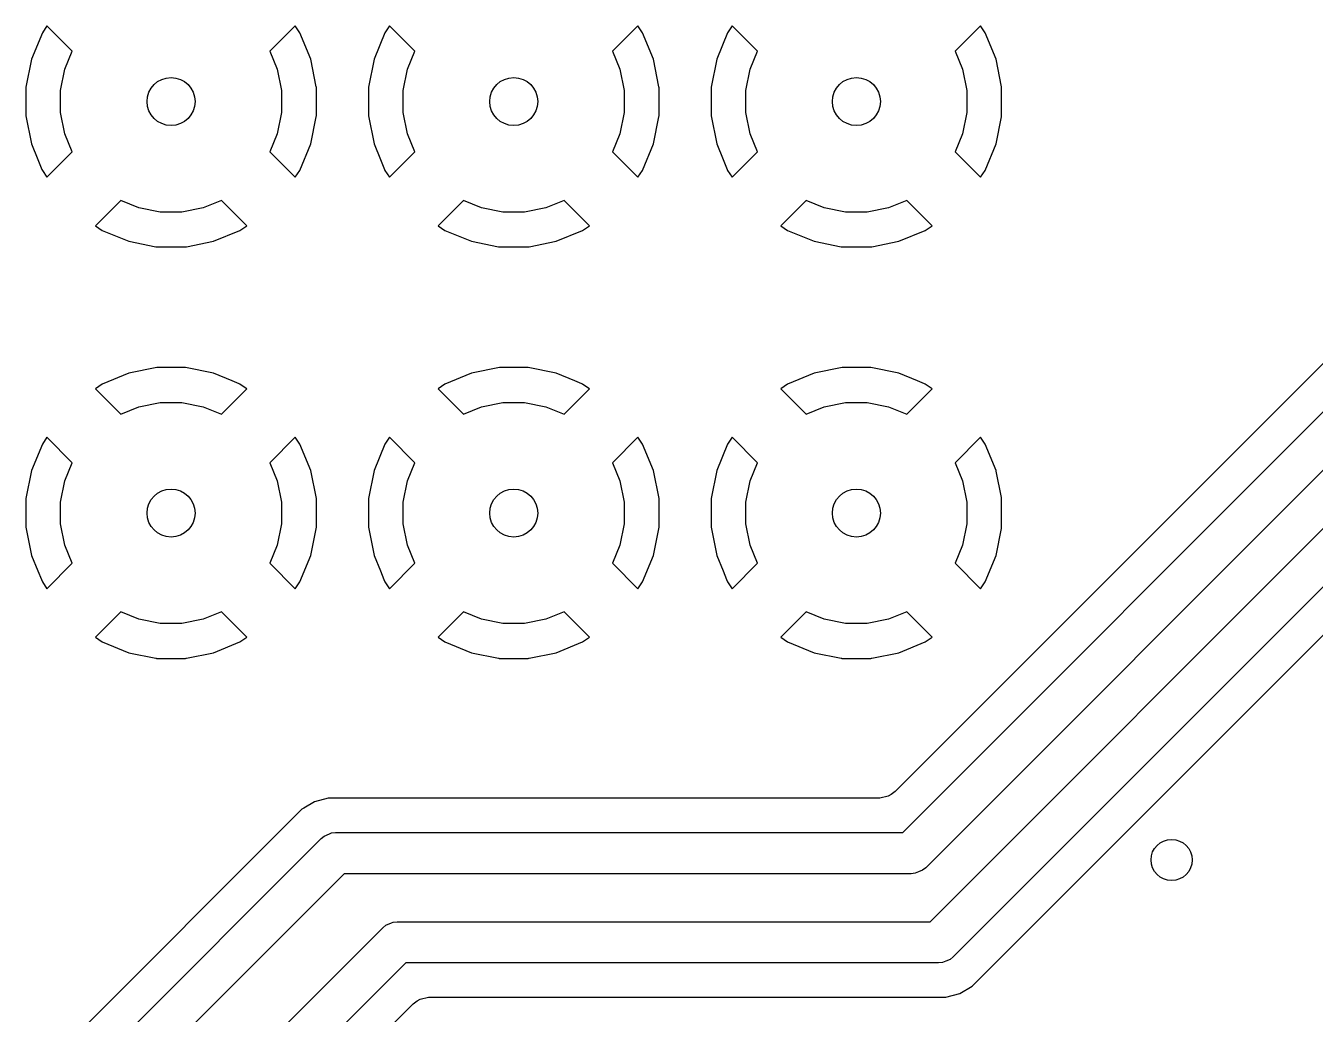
# Model space of a CAD drawing. Header units: inches. Extents: x 0.01 to 5.35, y 0.01 to 3.37.
# Drawn here: x 0.7077 to 1.0781, y 1.9371 to 2.2208 of the extents above; entities that cross this region are included whole.
import ezdxf

# ---------------------------------------------------------------- set-up
doc = ezdxf.new("R2010")
doc.units = ezdxf.units.IN
doc.header["$MEASUREMENT"] = 0
doc.layers.add('BLACK', color=250, linetype='CONTINUOUS')

msp = doc.modelspace()

# ---------------------------------------------------------------- linework, layer by layer
at = {"layer": 'BLACK', "linetype": 'CONTINUOUS'}
for p, q in [((0.71247, 2.21882), (0.70932, 2.21123)), ((0.71379, 2.2208), (0.71247, 2.21882)), ((0.71247, 2.21882), (0.71247, 2.21882)), ((0.72108, 2.2135), (0.71379, 2.2208)), ((0.71379, 2.2208), (0.71379, 2.2208)), ((0.78511, 2.2208), (0.77782, 2.2135)), ((0.78643, 2.21882), (0.78511, 2.2208)), ((0.78958, 2.21123), (0.78643, 2.21882)), ((0.78643, 2.21882), (0.78643, 2.21882)), ((0.78643, 2.21882), (0.78643, 2.21882)), ((0.81089, 2.21882), (0.80775, 2.21123)), ((0.81221, 2.2208), (0.81089, 2.21882)), ((0.81089, 2.21882), (0.81089, 2.21882)), ((0.81951, 2.2135), (0.81221, 2.2208)), ((0.81221, 2.2208), (0.81221, 2.2208)), ((0.88354, 2.2208), (0.87624, 2.2135)), ((0.88486, 2.21882), (0.88354, 2.2208)), ((0.88354, 2.2208), (0.88354, 2.2208)), ((0.888, 2.21123), (0.88486, 2.21882)), ((0.88486, 2.21882), (0.88486, 2.21882)), ((0.88486, 2.21882), (0.88486, 2.21882)), ((0.90932, 2.21882), (0.90617, 2.21123)), ((0.91064, 2.2208), (0.90932, 2.21882)), ((0.90932, 2.21882), (0.90932, 2.21882)), ((0.91793, 2.2135), (0.91064, 2.2208)), ((0.91064, 2.2208), (0.91064, 2.2208)), ((0.98196, 2.2208), (0.97467, 2.2135)), ((0.98328, 2.21882), (0.98196, 2.2208)), ((0.98196, 2.2208), (0.98196, 2.2208)), ((0.98643, 2.21123), (0.98328, 2.21882)), ((0.98328, 2.21882), (0.98328, 2.21882)), ((0.98328, 2.21882), (0.98328, 2.21882)), ((0.70932, 2.21123), (0.70772, 2.20317)), ((0.70932, 2.21123), (0.70932, 2.21123)), ((0.71893, 2.20831), (0.72108, 2.2135)), ((0.77782, 2.2135), (0.77997, 2.20831)), ((0.79116, 2.20328), (0.78958, 2.21123)), ((0.78958, 2.21123), (0.78958, 2.21123)), ((0.78958, 2.21123), (0.78958, 2.21123)), ((0.78958, 2.21123), (0.78958, 2.21123)), ((0.80775, 2.21123), (0.80614, 2.20317)), ((0.80775, 2.21123), (0.80775, 2.21123)), ((0.81736, 2.20831), (0.81951, 2.2135)), ((0.87624, 2.2135), (0.87839, 2.20831)), ((0.88958, 2.20328), (0.888, 2.21123)), ((0.888, 2.21123), (0.888, 2.21123)), ((0.888, 2.21123), (0.888, 2.21123)), ((0.888, 2.21123), (0.888, 2.21123)), ((0.90617, 2.21123), (0.90457, 2.20317)), ((0.90617, 2.21123), (0.90617, 2.21123)), ((0.91578, 2.20831), (0.91793, 2.2135)), ((0.97467, 2.2135), (0.97682, 2.20831)), ((0.98801, 2.20328), (0.98643, 2.21123)), ((0.98643, 2.21123), (0.98643, 2.21123)), ((0.98643, 2.21123), (0.98643, 2.21123)), ((0.98643, 2.21123), (0.98643, 2.21123)), ((0.71771, 2.20218), (0.71893, 2.20831)), ((0.77997, 2.20831), (0.78119, 2.20218)), ((0.81614, 2.20218), (0.81736, 2.20831)), ((0.87839, 2.20831), (0.87961, 2.20218)), ((0.91456, 2.20218), (0.91578, 2.20831)), ((0.97682, 2.20831), (0.97804, 2.20218)), ((0.70772, 2.20317), (0.70772, 2.20317)), ((0.70772, 2.20317), (0.70772, 2.19494)), ((0.71771, 2.19593), (0.71771, 2.20218)), ((0.78119, 2.20218), (0.78119, 2.19593)), ((0.79118, 2.20319), (0.79116, 2.20328)), ((0.79118, 2.20317), (0.79118, 2.20319)), ((0.79118, 2.19494), (0.79118, 2.20317)), ((0.80614, 2.20317), (0.80614, 2.20317)), ((0.80614, 2.20317), (0.80614, 2.19494)), ((0.81614, 2.19593), (0.81614, 2.20218)), ((0.87961, 2.20218), (0.87961, 2.19593)), ((0.8896, 2.20319), (0.88958, 2.20328)), ((0.88961, 2.20317), (0.8896, 2.20319)), ((0.88961, 2.19494), (0.88961, 2.20317)), ((0.90457, 2.20317), (0.90457, 2.20317)), ((0.90457, 2.20317), (0.90457, 2.19494)), ((0.91456, 2.19593), (0.91456, 2.20218)), ((0.97804, 2.20218), (0.97804, 2.19593)), ((0.98803, 2.20319), (0.98801, 2.20328)), ((0.98803, 2.20317), (0.98803, 2.20319)), ((0.98803, 2.19494), (0.98803, 2.20317)), ((0.70772, 2.19494), (0.70772, 2.19494)), ((0.70772, 2.19494), (0.70772, 2.19494)), ((0.70772, 2.19494), (0.70932, 2.18688)), ((0.71893, 2.1898), (0.71771, 2.19593)), ((0.78119, 2.19593), (0.77997, 2.1898)), ((0.78958, 2.18688), (0.79112, 2.19464)), ((0.79112, 2.19464), (0.79115, 2.19475)), ((0.79115, 2.19475), (0.79118, 2.19494)), ((0.80614, 2.19494), (0.80614, 2.19494)), ((0.80614, 2.19494), (0.80614, 2.19494)), ((0.80614, 2.19494), (0.80775, 2.18688)), ((0.81736, 2.1898), (0.81614, 2.19593)), ((0.87961, 2.19593), (0.87839, 2.1898)), ((0.888, 2.18688), (0.88955, 2.19464)), ((0.88955, 2.19464), (0.88957, 2.19475)), ((0.88957, 2.19475), (0.88961, 2.19494)), ((0.90457, 2.19494), (0.90457, 2.19494)), ((0.90457, 2.19494), (0.90457, 2.19494)), ((0.90457, 2.19494), (0.90617, 2.18688)), ((0.91578, 2.1898), (0.91456, 2.19593)), ((0.97804, 2.19593), (0.97682, 2.1898)), ((0.98643, 2.18688), (0.98797, 2.19464)), ((0.98797, 2.19464), (0.988, 2.19475)), ((0.988, 2.19475), (0.98803, 2.19494)), ((0.72108, 2.18461), (0.71893, 2.1898)), ((0.77997, 2.1898), (0.77782, 2.18461)), ((0.81951, 2.18461), (0.81736, 2.1898)), ((0.87839, 2.1898), (0.87624, 2.18461)), ((0.91793, 2.18461), (0.91578, 2.1898)), ((0.97682, 2.1898), (0.97467, 2.18461)), ((0.70932, 2.18688), (0.70932, 2.18688)), ((0.70932, 2.18688), (0.70932, 2.18688)), ((0.70932, 2.18688), (0.71116, 2.18244)), ((0.78643, 2.17929), (0.78958, 2.18688)), ((0.78958, 2.18688), (0.78958, 2.18688)), ((0.80775, 2.18688), (0.80775, 2.18688)), ((0.80775, 2.18688), (0.80775, 2.18688)), ((0.80775, 2.18688), (0.80958, 2.18244)), ((0.88486, 2.17929), (0.888, 2.18688)), ((0.888, 2.18688), (0.888, 2.18688)), ((0.90617, 2.18688), (0.90617, 2.18688)), ((0.90617, 2.18688), (0.90617, 2.18688)), ((0.90617, 2.18688), (0.90801, 2.18244)), ((0.98328, 2.17929), (0.98643, 2.18688)), ((0.98643, 2.18688), (0.98643, 2.18688)), ((0.71116, 2.18244), (0.71234, 2.17959)), ((0.71379, 2.17731), (0.72108, 2.18461)), ((0.77782, 2.18461), (0.78511, 2.17731)), ((0.80958, 2.18244), (0.81077, 2.17959)), ((0.81221, 2.17731), (0.81951, 2.18461)), ((0.87624, 2.18461), (0.88354, 2.17731)), ((0.90801, 2.18244), (0.90919, 2.17959)), ((0.91064, 2.17731), (0.91793, 2.18461)), ((0.97467, 2.18461), (0.98196, 2.17731)), ((0.71234, 2.17959), (0.71247, 2.17929)), ((0.71247, 2.17929), (0.71379, 2.17731)), ((0.78511, 2.17731), (0.78643, 2.17929)), ((0.81077, 2.17959), (0.81089, 2.17929)), ((0.81089, 2.17929), (0.81221, 2.17731)), ((0.88354, 2.17731), (0.88486, 2.17929)), ((0.90919, 2.17959), (0.90932, 2.17929)), ((0.90932, 2.17929), (0.91064, 2.17731)), ((0.98196, 2.17731), (0.98328, 2.17929)), ((0.71379, 2.17731), (0.71379, 2.17731)), ((0.78511, 2.17731), (0.78511, 2.17731)), ((0.78511, 2.17731), (0.78511, 2.17731)), ((0.81221, 2.17731), (0.81221, 2.17731)), ((0.88354, 2.17731), (0.88354, 2.17731)), ((0.88354, 2.17731), (0.88354, 2.17731)), ((0.91064, 2.17731), (0.91064, 2.17731)), ((0.98196, 2.17731), (0.98196, 2.17731)), ((0.98196, 2.17731), (0.98196, 2.17731)), ((0.735, 2.17069), (0.72771, 2.16339)), ((0.74019, 2.16854), (0.735, 2.17069)), ((0.7639, 2.17069), (0.75871, 2.16854)), ((0.77119, 2.16339), (0.7639, 2.17069)), ((0.83343, 2.17069), (0.82613, 2.16339)), ((0.83862, 2.16854), (0.83343, 2.17069)), ((0.86232, 2.17069), (0.85713, 2.16854)), ((0.86962, 2.16339), (0.86232, 2.17069)), ((0.93185, 2.17069), (0.92456, 2.16339)), ((0.93704, 2.16854), (0.93185, 2.17069)), ((0.96075, 2.17069), (0.95556, 2.16854)), ((0.96804, 2.16339), (0.96075, 2.17069)), ((0.74632, 2.16732), (0.74019, 2.16854)), ((0.75257, 2.16732), (0.74632, 2.16732)), ((0.75871, 2.16854), (0.75257, 2.16732)), ((0.84475, 2.16732), (0.83862, 2.16854)), ((0.851, 2.16732), (0.84475, 2.16732)), ((0.85713, 2.16854), (0.851, 2.16732)), ((0.94317, 2.16732), (0.93704, 2.16854)), ((0.94942, 2.16732), (0.94317, 2.16732)), ((0.95556, 2.16854), (0.94942, 2.16732)), ((0.72771, 2.16339), (0.72771, 2.16339)), ((0.72771, 2.16339), (0.72771, 2.16339)), ((0.72771, 2.16339), (0.72968, 2.16207)), ((0.76922, 2.16207), (0.77119, 2.16339)), ((0.77119, 2.16339), (0.77119, 2.16339)), ((0.77119, 2.16339), (0.77119, 2.16339)), ((0.82613, 2.16339), (0.82613, 2.16339)), ((0.82613, 2.16339), (0.82613, 2.16339)), ((0.82613, 2.16339), (0.82811, 2.16207)), ((0.86764, 2.16207), (0.86962, 2.16339)), ((0.86962, 2.16339), (0.86962, 2.16339)), ((0.86962, 2.16339), (0.86962, 2.16339)), ((0.92456, 2.16339), (0.92456, 2.16339)), ((0.92456, 2.16339), (0.92456, 2.16339)), ((0.92456, 2.16339), (0.92653, 2.16207)), ((0.96607, 2.16207), (0.96804, 2.16339)), ((0.96804, 2.16339), (0.96804, 2.16339)), ((0.96804, 2.16339), (0.96804, 2.16339)), ((0.72968, 2.16207), (0.73728, 2.15893)), ((0.76162, 2.15893), (0.76922, 2.16207)), ((0.82811, 2.16207), (0.8357, 2.15893)), ((0.86005, 2.15893), (0.86764, 2.16207)), ((0.92653, 2.16207), (0.93413, 2.15893)), ((0.95847, 2.15893), (0.96607, 2.16207)), ((0.73728, 2.15893), (0.73728, 2.15893)), ((0.73728, 2.15893), (0.74504, 2.15738)), ((0.74504, 2.15738), (0.74522, 2.15735)), ((0.74522, 2.15735), (0.74531, 2.15733)), ((0.74531, 2.15733), (0.74534, 2.15732)), ((0.74534, 2.15732), (0.75356, 2.15732)), ((0.75356, 2.15732), (0.75375, 2.15735)), ((0.75356, 2.15732), (0.75356, 2.15732)), ((0.75375, 2.15735), (0.75386, 2.15738)), ((0.75386, 2.15738), (0.76162, 2.15893)), ((0.76162, 2.15893), (0.76162, 2.15893)), ((0.8357, 2.15893), (0.8357, 2.15893)), ((0.8357, 2.15893), (0.84346, 2.15738)), ((0.84346, 2.15738), (0.84365, 2.15735)), ((0.84365, 2.15735), (0.84373, 2.15733)), ((0.84373, 2.15733), (0.84376, 2.15732)), ((0.84376, 2.15732), (0.85198, 2.15732)), ((0.85198, 2.15732), (0.85218, 2.15735)), ((0.85198, 2.15732), (0.85198, 2.15732)), ((0.85218, 2.15735), (0.85229, 2.15738)), ((0.85229, 2.15738), (0.86005, 2.15893)), ((0.86005, 2.15893), (0.86005, 2.15893)), ((0.93413, 2.15893), (0.93413, 2.15893)), ((0.93413, 2.15893), (0.94189, 2.15738)), ((0.94189, 2.15738), (0.94207, 2.15735)), ((0.94207, 2.15735), (0.94216, 2.15733)), ((0.94216, 2.15733), (0.94219, 2.15732)), ((0.94219, 2.15732), (0.95041, 2.15732)), ((0.95041, 2.15732), (0.9506, 2.15735)), ((0.95041, 2.15732), (0.95041, 2.15732)), ((0.9506, 2.15735), (0.95071, 2.15738)), ((0.95071, 2.15738), (0.95847, 2.15893)), ((0.95847, 2.15893), (0.95847, 2.15893)), ((1.09613, 2.13969), (0.95744, 2.001)), ((0.9596, 1.98921), (1.10772, 2.13733)), ((1.1178, 2.13071), (0.96622, 1.97913)), ((0.96748, 1.96362), (1.13331, 2.12945)), ((0.74534, 2.12268), (0.73728, 2.12107)), ((0.75356, 2.12268), (0.74534, 2.12268)), ((0.74534, 2.12268), (0.74534, 2.12268)), ((0.76162, 2.12107), (0.75356, 2.12268)), ((0.75356, 2.12268), (0.75356, 2.12268)), ((0.84376, 2.12268), (0.8357, 2.12107)), ((0.85198, 2.12268), (0.84376, 2.12268)), ((0.84376, 2.12268), (0.84376, 2.12268)), ((0.86005, 2.12107), (0.85198, 2.12268)), ((0.85198, 2.12268), (0.85198, 2.12268)), ((0.94219, 2.12268), (0.93413, 2.12107)), ((0.95041, 2.12268), (0.94219, 2.12268)), ((0.94219, 2.12268), (0.94219, 2.12268)), ((0.95847, 2.12107), (0.95041, 2.12268)), ((0.95041, 2.12268), (0.95041, 2.12268)), ((1.14339, 2.12283), (0.9741, 1.95354)), ((0.73728, 2.12107), (0.72968, 2.11793)), ((0.73728, 2.12107), (0.73728, 2.12107)), ((0.76699, 2.11885), (0.76162, 2.12107)), ((0.76162, 2.12107), (0.76162, 2.12107)), ((0.76162, 2.12107), (0.76162, 2.12107)), ((0.76162, 2.12107), (0.76162, 2.12107)), ((0.76901, 2.11801), (0.76699, 2.11885)), ((0.8357, 2.12107), (0.82811, 2.11793)), ((0.8357, 2.12107), (0.8357, 2.12107)), ((0.86542, 2.11885), (0.86005, 2.12107)), ((0.86005, 2.12107), (0.86005, 2.12107)), ((0.86005, 2.12107), (0.86005, 2.12107)), ((0.86005, 2.12107), (0.86005, 2.12107)), ((0.86744, 2.11801), (0.86542, 2.11885)), ((0.93413, 2.12107), (0.92653, 2.11793)), ((0.93413, 2.12107), (0.93413, 2.12107)), ((0.96384, 2.11885), (0.95847, 2.12107)), ((0.95847, 2.12107), (0.95847, 2.12107)), ((0.95847, 2.12107), (0.95847, 2.12107)), ((0.95847, 2.12107), (0.95847, 2.12107)), ((0.96586, 2.11801), (0.96384, 2.11885)), ((0.72968, 2.11793), (0.72771, 2.11661)), ((0.72771, 2.11661), (0.72771, 2.11661)), ((0.72771, 2.11661), (0.735, 2.10931)), ((0.72968, 2.11793), (0.72968, 2.11793)), ((0.7639, 2.10931), (0.77119, 2.11661)), ((0.76922, 2.11793), (0.76901, 2.11801)), ((0.76987, 2.11749), (0.76922, 2.11793)), ((0.77119, 2.11661), (0.76987, 2.11749)), ((0.77119, 2.11661), (0.77119, 2.11661)), ((0.77119, 2.11661), (0.77119, 2.11661)), ((0.82811, 2.11793), (0.82613, 2.11661)), ((0.82613, 2.11661), (0.82613, 2.11661)), ((0.82613, 2.11661), (0.82613, 2.11661)), ((0.82613, 2.11661), (0.83343, 2.10931)), ((0.82811, 2.11793), (0.82811, 2.11793)), ((0.86232, 2.10931), (0.86962, 2.11661)), ((0.86764, 2.11793), (0.86744, 2.11801)), ((0.8683, 2.11749), (0.86764, 2.11793)), ((0.86962, 2.11661), (0.8683, 2.11749)), ((0.86962, 2.11661), (0.86962, 2.11661)), ((0.86962, 2.11661), (0.86962, 2.11661)), ((0.92653, 2.11793), (0.92456, 2.11661)), ((0.92456, 2.11661), (0.92456, 2.11661)), ((0.92456, 2.11661), (0.92456, 2.11661)), ((0.92456, 2.11661), (0.93185, 2.10931)), ((0.92653, 2.11793), (0.92653, 2.11793)), ((0.96075, 2.10931), (0.96804, 2.11661)), ((0.96607, 2.11793), (0.96586, 2.11801)), ((0.96804, 2.11661), (0.96607, 2.11793)), ((0.96804, 2.11661), (0.96804, 2.11661)), ((1.01844, 1.98393), (1.15183, 2.11733)), ((0.735, 2.10931), (0.74019, 2.11146)), ((0.74019, 2.11146), (0.74632, 2.11268)), ((0.74632, 2.11268), (0.75257, 2.11268)), ((0.75257, 2.11268), (0.75871, 2.11146)), ((0.75871, 2.11146), (0.7639, 2.10931)), ((0.83343, 2.10931), (0.83862, 2.11146)), ((0.83862, 2.11146), (0.84475, 2.11268)), ((0.84475, 2.11268), (0.851, 2.11268)), ((0.851, 2.11268), (0.85713, 2.11146)), ((0.85713, 2.11146), (0.86232, 2.10931)), ((0.93185, 2.10931), (0.93704, 2.11146)), ((0.93704, 2.11146), (0.94317, 2.11268)), ((0.94317, 2.11268), (0.94942, 2.11268)), ((0.94942, 2.11268), (0.95556, 2.11146)), ((0.95556, 2.11146), (0.96075, 2.10931)), ((0.71247, 2.10071), (0.70932, 2.09312)), ((0.71379, 2.10269), (0.71247, 2.10071)), ((0.71247, 2.10071), (0.71247, 2.10071)), ((0.72108, 2.09539), (0.71379, 2.10269)), ((0.71379, 2.10269), (0.71379, 2.10269)), ((0.78511, 2.10269), (0.77782, 2.09539)), ((0.78643, 2.10071), (0.78511, 2.10269)), ((0.78511, 2.10269), (0.78511, 2.10269)), ((0.78958, 2.09312), (0.78643, 2.10071)), ((0.78643, 2.10071), (0.78643, 2.10071)), ((0.81089, 2.10071), (0.80775, 2.09312)), ((0.81221, 2.10269), (0.81089, 2.10071)), ((0.81089, 2.10071), (0.81089, 2.10071)), ((0.81951, 2.09539), (0.81221, 2.10269)), ((0.81221, 2.10269), (0.81221, 2.10269)), ((0.88354, 2.10269), (0.87624, 2.09539)), ((0.88486, 2.10071), (0.88354, 2.10269)), ((0.888, 2.09312), (0.88486, 2.10071)), ((0.88486, 2.10071), (0.88486, 2.10071)), ((0.90932, 2.10071), (0.90617, 2.09312)), ((0.91064, 2.10269), (0.90932, 2.10071)), ((0.90932, 2.10071), (0.90932, 2.10071)), ((0.91793, 2.09539), (0.91064, 2.10269)), ((0.91064, 2.10269), (0.91064, 2.10269)), ((0.98196, 2.10269), (0.97467, 2.09539)), ((0.98328, 2.10071), (0.98196, 2.10269)), ((0.98196, 2.10269), (0.98196, 2.10269)), ((0.98643, 2.09312), (0.98328, 2.10071)), ((0.98328, 2.10071), (0.98328, 2.10071)), ((0.70932, 2.09312), (0.70772, 2.08506)), ((0.70932, 2.09312), (0.70932, 2.09312)), ((0.71893, 2.0902), (0.72108, 2.09539)), ((0.77782, 2.09539), (0.77997, 2.0902)), ((0.79118, 2.08506), (0.78958, 2.09312)), ((0.78958, 2.09312), (0.78958, 2.09312)), ((0.80775, 2.09312), (0.80614, 2.08506)), ((0.80775, 2.09312), (0.80775, 2.09312)), ((0.81736, 2.0902), (0.81951, 2.09539)), ((0.87624, 2.09539), (0.87839, 2.0902)), ((0.88961, 2.08506), (0.888, 2.09312)), ((0.888, 2.09312), (0.888, 2.09312)), ((0.90617, 2.09312), (0.90457, 2.08506)), ((0.90617, 2.09312), (0.90617, 2.09312)), ((0.91578, 2.0902), (0.91793, 2.09539)), ((0.97467, 2.09539), (0.97682, 2.0902)), ((0.98647, 2.09292), (0.98643, 2.09312)), ((0.98643, 2.09312), (0.98643, 2.09312)), ((0.98643, 2.09312), (0.98643, 2.09312)), ((0.98643, 2.09312), (0.98643, 2.09312)), ((0.98796, 2.08544), (0.98647, 2.09292)), ((0.71771, 2.08407), (0.71893, 2.0902)), ((0.77997, 2.0902), (0.78119, 2.08407)), ((0.81614, 2.08407), (0.81736, 2.0902)), ((0.87839, 2.0902), (0.87961, 2.08407)), ((0.91456, 2.08407), (0.91578, 2.0902)), ((0.97682, 2.0902), (0.97804, 2.08407)), ((0.98801, 2.08517), (0.98796, 2.08544)), ((0.70772, 2.08506), (0.70772, 2.08506)), ((0.70772, 2.08506), (0.70772, 2.07683)), ((0.71771, 2.07782), (0.71771, 2.08407)), ((0.78119, 2.08407), (0.78119, 2.07782)), ((0.79118, 2.07683), (0.79118, 2.08506)), ((0.79118, 2.08506), (0.79118, 2.08506)), ((0.80614, 2.08506), (0.80614, 2.08506)), ((0.80614, 2.08506), (0.80614, 2.07683)), ((0.81614, 2.07782), (0.81614, 2.08407)), ((0.87961, 2.08407), (0.87961, 2.07782)), ((0.88961, 2.07683), (0.88961, 2.08506)), ((0.88961, 2.08506), (0.88961, 2.08506)), ((0.90457, 2.08506), (0.90457, 2.08506)), ((0.90457, 2.08506), (0.90457, 2.07683)), ((0.91456, 2.07782), (0.91456, 2.08407)), ((0.97804, 2.08407), (0.97804, 2.07782)), ((0.98803, 2.08508), (0.98801, 2.08517)), ((0.98803, 2.08506), (0.98803, 2.08508)), ((0.98803, 2.07683), (0.98803, 2.08506)), ((0.70772, 2.07683), (0.70772, 2.07683)), ((0.70772, 2.07683), (0.70772, 2.07683)), ((0.70772, 2.07683), (0.70932, 2.06877)), ((0.71893, 2.07169), (0.71771, 2.07782)), ((0.78119, 2.07782), (0.77997, 2.07169)), ((0.78958, 2.06877), (0.79118, 2.07683)), ((0.79118, 2.07683), (0.79118, 2.07683)), ((0.79118, 2.07683), (0.79118, 2.07683)), ((0.80614, 2.07683), (0.80614, 2.07683)), ((0.80614, 2.07683), (0.80614, 2.07683)), ((0.80614, 2.07683), (0.80775, 2.06877)), ((0.81736, 2.07169), (0.81614, 2.07782)), ((0.87961, 2.07782), (0.87839, 2.07169)), ((0.888, 2.06877), (0.88961, 2.07683)), ((0.88961, 2.07683), (0.88961, 2.07683)), ((0.88961, 2.07683), (0.88961, 2.07683)), ((0.90457, 2.07683), (0.90457, 2.07683)), ((0.90457, 2.07683), (0.90457, 2.07683)), ((0.90457, 2.07683), (0.90617, 2.06877)), ((0.91578, 2.07169), (0.91456, 2.07782)), ((0.97804, 2.07782), (0.97682, 2.07169)), ((0.98643, 2.06877), (0.98797, 2.07653)), ((0.98797, 2.07653), (0.988, 2.07664)), ((0.988, 2.07664), (0.98803, 2.07683)), ((0.72108, 2.0665), (0.71893, 2.07169)), ((0.77997, 2.07169), (0.77782, 2.0665)), ((0.81951, 2.0665), (0.81736, 2.07169)), ((0.87839, 2.07169), (0.87624, 2.0665)), ((0.91793, 2.0665), (0.91578, 2.07169)), ((0.97682, 2.07169), (0.97467, 2.0665)), ((0.70932, 2.06877), (0.70932, 2.06877)), ((0.70932, 2.06877), (0.70932, 2.06877)), ((0.70932, 2.06877), (0.71116, 2.06433)), ((0.78643, 2.06118), (0.78958, 2.06877)), ((0.78958, 2.06877), (0.78958, 2.06877)), ((0.80775, 2.06877), (0.80775, 2.06877)), ((0.80775, 2.06877), (0.80775, 2.06877)), ((0.80775, 2.06877), (0.80958, 2.06433)), ((0.88486, 2.06118), (0.888, 2.06877)), ((0.888, 2.06877), (0.888, 2.06877)), ((0.90617, 2.06877), (0.90617, 2.06877)), ((0.90617, 2.06877), (0.90617, 2.06877)), ((0.90617, 2.06877), (0.90801, 2.06433)), ((0.98328, 2.06118), (0.98643, 2.06877)), ((0.98643, 2.06877), (0.98643, 2.06877)), ((0.71116, 2.06433), (0.71219, 2.06185)), ((0.71379, 2.0592), (0.72108, 2.0665)), ((0.77782, 2.0665), (0.78511, 2.0592)), ((0.80958, 2.06433), (0.81061, 2.06185)), ((0.81221, 2.0592), (0.81951, 2.0665)), ((0.87624, 2.0665), (0.88354, 2.0592)), ((0.90801, 2.06433), (0.90904, 2.06185)), ((0.91064, 2.0592), (0.91793, 2.0665)), ((0.97467, 2.0665), (0.98196, 2.0592)), ((0.71219, 2.06185), (0.71247, 2.06118)), ((0.71247, 2.06118), (0.71379, 2.0592)), ((0.78511, 2.0592), (0.78643, 2.06118)), ((0.81061, 2.06185), (0.81089, 2.06118)), ((0.81089, 2.06118), (0.81221, 2.0592)), ((0.88354, 2.0592), (0.88486, 2.06118)), ((0.90904, 2.06185), (0.90932, 2.06118)), ((0.90932, 2.06118), (0.91064, 2.0592)), ((0.98196, 2.0592), (0.98328, 2.06118)), ((0.71379, 2.0592), (0.71379, 2.0592)), ((0.78511, 2.0592), (0.78511, 2.0592)), ((0.78511, 2.0592), (0.78511, 2.0592)), ((0.81221, 2.0592), (0.81221, 2.0592)), ((0.88354, 2.0592), (0.88354, 2.0592)), ((0.88354, 2.0592), (0.88354, 2.0592)), ((0.91064, 2.0592), (0.91064, 2.0592)), ((0.98196, 2.0592), (0.98196, 2.0592)), ((0.98196, 2.0592), (0.98196, 2.0592)), ((0.735, 2.05258), (0.72771, 2.04528)), ((0.74019, 2.05043), (0.735, 2.05258)), ((0.7639, 2.05258), (0.75871, 2.05043)), ((0.77119, 2.04528), (0.7639, 2.05258)), ((0.83343, 2.05258), (0.82613, 2.04528)), ((0.83862, 2.05043), (0.83343, 2.05258)), ((0.86232, 2.05258), (0.85713, 2.05043)), ((0.86962, 2.04528), (0.86232, 2.05258)), ((0.93185, 2.05258), (0.92456, 2.04528)), ((0.93704, 2.05043), (0.93185, 2.05258)), ((0.96075, 2.05258), (0.95556, 2.05043)), ((0.96804, 2.04528), (0.96075, 2.05258)), ((0.74632, 2.04921), (0.74019, 2.05043)), ((0.75257, 2.04921), (0.74632, 2.04921)), ((0.75871, 2.05043), (0.75257, 2.04921)), ((0.84475, 2.04921), (0.83862, 2.05043)), ((0.851, 2.04921), (0.84475, 2.04921)), ((0.85713, 2.05043), (0.851, 2.04921)), ((0.94317, 2.04921), (0.93704, 2.05043)), ((0.94942, 2.04921), (0.94317, 2.04921)), ((0.95556, 2.05043), (0.94942, 2.04921)), ((0.72771, 2.04528), (0.72771, 2.04528)), ((0.72771, 2.04528), (0.72771, 2.04528)), ((0.72771, 2.04528), (0.72968, 2.04396)), ((0.76922, 2.04396), (0.77119, 2.04528)), ((0.77119, 2.04528), (0.77119, 2.04528)), ((0.77119, 2.04528), (0.77119, 2.04528)), ((0.82613, 2.04528), (0.82613, 2.04528)), ((0.82613, 2.04528), (0.82613, 2.04528)), ((0.82613, 2.04528), (0.82811, 2.04396)), ((0.86764, 2.04396), (0.86962, 2.04528)), ((0.86962, 2.04528), (0.86962, 2.04528)), ((0.86962, 2.04528), (0.86962, 2.04528)), ((0.92456, 2.04528), (0.92456, 2.04528)), ((0.92456, 2.04528), (0.92456, 2.04528)), ((0.92456, 2.04528), (0.92653, 2.04396)), ((0.96607, 2.04396), (0.96804, 2.04528)), ((0.96804, 2.04528), (0.96804, 2.04528)), ((0.96804, 2.04528), (0.96804, 2.04528)), ((0.72968, 2.04396), (0.73728, 2.04082)), ((0.73728, 2.04082), (0.73728, 2.04082)), ((0.73728, 2.04082), (0.74504, 2.03927)), ((0.75386, 2.03927), (0.76162, 2.04082)), ((0.76162, 2.04082), (0.76922, 2.04396)), ((0.76162, 2.04082), (0.76162, 2.04082)), ((0.82811, 2.04396), (0.8357, 2.04082)), ((0.8357, 2.04082), (0.8357, 2.04082)), ((0.8357, 2.04082), (0.84346, 2.03927)), ((0.85229, 2.03927), (0.86005, 2.04082)), ((0.86005, 2.04082), (0.86764, 2.04396)), ((0.86005, 2.04082), (0.86005, 2.04082)), ((0.92653, 2.04396), (0.93413, 2.04082)), ((0.93413, 2.04082), (0.93413, 2.04082)), ((0.93413, 2.04082), (0.94189, 2.03927)), ((0.95071, 2.03927), (0.95847, 2.04082)), ((0.95847, 2.04082), (0.96607, 2.04396)), ((0.95847, 2.04082), (0.95847, 2.04082)), ((0.74504, 2.03927), (0.74522, 2.03924)), ((0.74522, 2.03924), (0.74531, 2.03922)), ((0.74531, 2.03922), (0.74534, 2.03921)), ((0.74534, 2.03921), (0.75356, 2.03921)), ((0.75356, 2.03921), (0.75375, 2.03924)), ((0.75356, 2.03921), (0.75356, 2.03921)), ((0.75375, 2.03924), (0.75386, 2.03927)), ((0.84346, 2.03927), (0.84365, 2.03924)), ((0.84365, 2.03924), (0.84373, 2.03922)), ((0.84373, 2.03922), (0.84376, 2.03921)), ((0.84376, 2.03921), (0.85198, 2.03921)), ((0.85198, 2.03921), (0.85218, 2.03924)), ((0.85198, 2.03921), (0.85198, 2.03921)), ((0.85218, 2.03924), (0.85229, 2.03927)), ((0.94189, 2.03927), (0.94207, 2.03924)), ((0.94207, 2.03924), (0.94216, 2.03922)), ((0.94216, 2.03922), (0.94219, 2.03921)), ((0.94219, 2.03921), (0.95041, 2.03921)), ((0.95041, 2.03921), (0.9506, 2.03924)), ((0.95041, 2.03921), (0.95041, 2.03921)), ((0.9506, 2.03924), (0.95071, 2.03927)), ((0.95633, 2.00017), (0.95542, 1.99967)), ((0.95744, 2.001), (0.95633, 2.00017)), ((0.79061, 1.998), (0.78755, 1.99624)), ((0.79462, 1.99907), (0.79061, 1.998)), ((0.79061, 1.998), (0.79061, 1.998)), ((0.79061, 1.998), (0.79061, 1.998)), ((0.79061, 1.998), (0.79061, 1.998)), ((0.79061, 1.998), (0.79061, 1.998)), ((0.95308, 1.99907), (0.79462, 1.99907)), ((0.95542, 1.99967), (0.95308, 1.99907)), ((0.78701, 1.99592), (0.71321, 1.92212)), ((0.78755, 1.99624), (0.78701, 1.99592)), ((0.78701, 1.99592), (0.78701, 1.99592)), ((0.78701, 1.99592), (0.78701, 1.99592)), ((0.78701, 1.99592), (0.78701, 1.99592)), ((0.78755, 1.99624), (0.78755, 1.99624)), ((0.79492, 1.98884), (0.79554, 1.9891)), ((0.79554, 1.9891), (0.79669, 1.98921)), ((0.79669, 1.98921), (0.9596, 1.98921)), ((0.72165, 1.91662), (0.79252, 1.98748)), ((0.79252, 1.98748), (0.79341, 1.98822)), ((0.79341, 1.98822), (0.79492, 1.98884)), ((0.9796, 1.9451), (1.01844, 1.98393)), ((0.9641, 1.97789), (0.9632, 1.97752)), ((0.96533, 1.9784), (0.9641, 1.97789)), ((0.96622, 1.97913), (0.96533, 1.9784)), ((0.79914, 1.9774), (0.73173, 1.90999)), ((0.96205, 1.9774), (0.79914, 1.9774)), ((0.9632, 1.97752), (0.96205, 1.9774)), ((0.81113, 1.96263), (0.81274, 1.9633)), ((0.81274, 1.9633), (0.81326, 1.96351)), ((0.81326, 1.96351), (0.81441, 1.96362)), ((0.81441, 1.96362), (0.96748, 1.96362)), ((0.76102, 1.91268), (0.81023, 1.96189)), ((0.81023, 1.96189), (0.81113, 1.96263)), ((0.97107, 1.95192), (0.96992, 1.95181)), ((0.972, 1.95231), (0.97107, 1.95192)), ((0.9732, 1.95281), (0.972, 1.95231)), ((0.9741, 1.95354), (0.9732, 1.95281)), ((0.81686, 1.95181), (0.77528, 1.91024)), ((0.96992, 1.95181), (0.81686, 1.95181)), ((0.97601, 1.94302), (0.9796, 1.9451)), ((0.81901, 1.94002), (0.82013, 1.94086)), ((0.82013, 1.94086), (0.82104, 1.94135)), ((0.82104, 1.94135), (0.82338, 1.94195)), ((0.82338, 1.94195), (0.972, 1.94195)), ((0.972, 1.94195), (0.97601, 1.94302)), ((0.972, 1.94195), (0.972, 1.94195)), ((0.79129, 1.9123), (0.81901, 1.94002))]:
    msp.add_line(p, q, dxfattribs=at)
at = {"layer": 'BLACK'}
for centre, radius in [((0.74945, 2.19906), 0.00689), ((0.84787, 2.19906), 0.00689), ((0.9463, 2.19906), 0.00689), ((0.74945, 2.08094), 0.00689), ((0.84787, 2.08094), 0.00689), ((0.9463, 2.08094), 0.00689), ((1.03685, 1.98134), 0.00591)]:
    msp.add_circle(centre, radius, dxfattribs=at)
at = {"layer": 'WHITE'}
for centre, radius in [((0.74945, 2.19906), 0.00689), ((0.84787, 2.19906), 0.00689), ((0.9463, 2.19906), 0.00689), ((0.74945, 2.08094), 0.00689), ((0.84787, 2.08094), 0.00689), ((0.9463, 2.08094), 0.00689), ((1.03685, 1.98134), 0.00591)]:
    msp.add_circle(centre, radius, dxfattribs=at)

doc.saveas('drawing.dxf')
